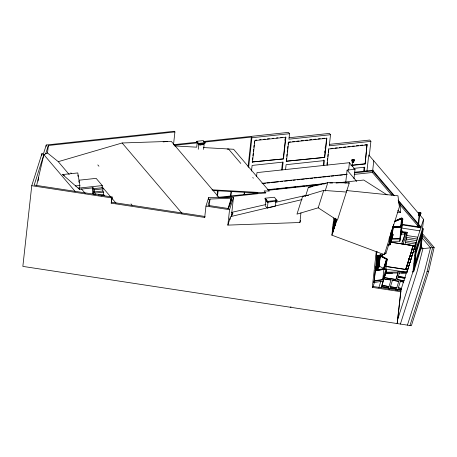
<?xml version="1.0" encoding="UTF-8"?>
<svg xmlns="http://www.w3.org/2000/svg" width="457" height="457" viewBox="0 0 457 457"><rect width="100%" height="100%" fill="white"/><g stroke="black" fill="none" stroke-linecap="round" stroke-linejoin="round"><path stroke-width="0.69" d="M352.513 159.899L352.21 162.218L352.758 162.566L353.661 162.138L354.158 160.104M230.402 202.143L230.579 199.298L231.739 198.178L209.986 199.046L207.969 205.399L228.443 208.523L231.739 198.178L231.528 199.709L230.791 199.749L227.997 208.586M352.758 162.566L352.901 160.59M420.606 212.991L419.829 215.447L419.206 215.458L419.355 213.476M75.068 191.317L43.866 154.66L41.987 153.546L31.756 185.702L22.85 266.391L411.369 325.732L428.586 271.618L434.15 247.426L422.594 233.847M38.108 181.029L38.497 177.527M41.758 155.597L41.987 153.546M46.111 146.406L46.266 145L174.357 131.268L174.917 131.924L173.5 144.76M69.184 174.5L58.268 161.669L47.517 152.986L48.345 145.492L174.917 131.924M78.141 187.741L79.455 189.289L62.615 174.563L77.793 172.935L79.878 185.462L79.455 189.289L93.565 187.776L93.468 188.667L94.416 189.786L94.176 191.951L95.125 193.065L94.947 194.693M92.428 193.728L92.971 188.821M93.508 194.208L93.822 191.403M101.117 195.785L104.419 195.43L103.471 194.311L103.71 192.146L102.762 191.032L102.996 188.861L102.048 187.747L102.288 185.582L96.147 178.367L79.13 180.189M111.194 203.154L111.497 202.2L205.01 216.481L204.707 217.435L111.194 203.154L112.074 196.973L34.189 185.079L43.866 154.66L47.517 152.986M111.497 202.2L112.074 196.973M196.756 142.053L196.841 141.287L203.314 140.59L205.096 142.693L205.016 143.458L198.544 144.149L196.756 142.053L197.287 141.996M198.544 144.149L198.629 143.384L196.841 141.287M198.247 149.302L198.846 143.829L199.703 143.738L199.56 145.012L201.143 144.846L201.286 143.572M201.943 143.498L201.8 144.772L203.382 144.606L203.525 143.332L204.262 143.252L203.582 149.405M203.382 144.606L203.302 143.07M204.707 217.435L205.964 206.09L208.649 197.641L233.476 197.401L231.351 216.652L232.796 212.111L265.934 204.525M208.415 199.772L208.649 197.641M209.215 206.061L209.986 199.046M217.126 196.116L217.715 190.78M217.521 196.087L218.103 190.803M230.522 196.002L231.013 191.534M230.916 195.956L231.402 191.557M300.529 220.503L299.889 222.508L227.86 225.118L229.563 209.694L233.476 197.401M230.488 202.537L230.791 199.749M229.974 219.726L230.185 217.812M232.047 215.298L232.185 214.019M244.061 194.551L244.312 192.283M244.461 194.505L244.701 192.306M248.071 166.719L251.344 137.083L204.011 142.156M248.631 167.371L251.898 137.734L251.344 137.083M252.464 159.881L252.698 157.785M252.927 155.683L253.161 153.586M253.389 151.49L253.624 149.393M253.852 147.297L254.086 145.2M254.321 143.104L254.549 141.007M251.487 171.032L252.104 165.428L283.134 162.098L282.272 169.89M252.458 162.241L254.852 140.567L285.876 137.243L283.483 158.91L252.235 161.978L283.483 158.91M256.537 176.653L256.983 172.603L349.422 162.698L355.003 169.256L353.964 178.704M265.083 198.224L264.997 198.989L267.676 202.137L267.762 201.371L265.083 198.224L274.326 197.23L277.005 200.383L276.919 201.143L267.139 202.245L266.471 201.457L266.625 200.057M265.197 205.913L265.934 199.246M275.982 200.886L275.394 206.187L267.362 208.026L268.059 201.737M281.632 169.947L282.495 162.149M284.911 140.293L285.065 138.882M283.26 158.648L285.654 136.98L285.876 137.243M286.316 160.521L286.55 158.396M286.785 156.271L287.019 154.146M287.253 152.021L287.487 149.896M287.647 148.479L287.881 146.354M288.116 144.229L288.35 142.11L290.475 141.881M285.568 169.604L286.111 164.68L324.407 160.573L323.87 165.428M286.459 161.492L288.573 142.373L326.869 138.265L324.756 157.385L286.236 161.23L324.756 157.385M203.348 141.51L288.413 132.387L289.527 133.701L288.921 139.185L330.52 134.724L329.297 145.812L370.89 141.356L369.262 156.111M299.889 222.508L300.946 212.951M323.236 165.468L323.847 159.916M324.681 152.37L324.83 150.999M325.133 148.257L325.287 146.886M324.533 157.122L326.646 138.003M327.001 164.32L327.235 162.195M327.469 160.07L327.629 158.653M327.863 156.528L328.097 154.403M328.332 152.278L328.566 150.153M327.143 165.285L328.72 148.736M332.61 182.994L329.805 183.04M346.64 190.546L397.961 195.779L399.378 206.855L384.348 254.68L331.891 235.172L333.787 217.966M336.192 219.926L335.815 223.353L332.502 232.842L333.484 223.919L335.301 218.2M332.782 232.881L333.77 223.959L333.484 223.919M334.593 221.119L333.404 226.352M334.97 219.354L334.615 222.542L335.609 222.696L332.982 230.951M332.502 232.842L335.627 222.885L336.061 218.994M336.203 219.012L335.627 222.885M336.443 219.543L336.575 220.96L336.729 219.589M345.789 181.835L347.08 170.107L355.003 169.256M348.594 170.175L349.422 162.698M352.187 160.127L352.21 162.218M352.553 159.75L354.146 160.201L353.764 160.675L352.89 160.687L352.176 160.23L352.564 159.653M352.187 166.411L352.655 162.161M353.775 160.578L353.375 162.561M363.681 171.409L364.143 167.239M350.947 165.537L365.126 164.017L367.017 144.635L364.886 144.858M364.315 171.369L364.777 167.205L353.432 168.416M365.126 164.017L367.017 144.635M366.965 170.992L368.742 154.906L418.943 213.887M391.706 195.156L372.398 172.466L372.569 170.935L354.392 172.883M373.769 160.807L372.723 170.272L394.391 195.727M372.306 287.362L372.609 286.408L401 290.743L400.698 291.697L372.306 287.362L376.248 251.67M385.451 268.962L386.622 269.601L383.246 281.044L373.82 282.597L374.466 279.735M387.445 259.17L384.308 269.27L375.18 270.841L375.34 270.076L383.503 268.762L386.593 259.039L379.967 255.532L380.093 255.149L387.445 259.17L387.405 259.553M375.34 270.076L374.112 280.849L382.76 279.404L385.851 269.687L386.976 259.49L380.047 255.532L381.275 256.2M376.974 255.834L374.266 280.37L374.689 280.438M376.3 264.169L376.454 262.769M376.762 259.976L376.996 257.874M376.151 266.505L375.9 268.762L376.534 266.762M376.562 262.741L376.397 264.249L377.036 262.244M377.065 258.222L376.814 260.484L377.448 258.479M375.763 270.624L377.442 255.52M375.888 270.51L377.505 255.429M375.905 270.641L377.539 255.851M376.202 269.773L377.785 255.469L377.356 256.805M376.26 270.247L377.876 255.56M378.025 255.206L376.362 270.264L376.996 268.265M376.831 269.767L378.407 255.463L377.773 257.462M376.905 270.024L378.527 255.337M378.813 255.383L377.191 270.07L378.15 267.054L379.447 255.337M378.933 255.246L377.436 268.796L378.076 266.797L379.316 255.543L378.687 257.502M378.436 267.094L378.693 267.391L380.093 254.715M379.259 262.849L378.79 267.077L377.836 270.076M379.413 261.438L379.727 258.622M379.881 257.211L380.115 255.097M378.51 267.031L378.933 267.099L380.258 255.12M378.933 267.099L380.453 254.543M382.229 256.171L382.366 254.897M381.498 286.619L388.581 287.83L381.498 286.619L381.092 287.904M383.926 279.073L391.049 279.901L388.981 286.573L381.886 285.488L386.622 269.601M382.76 279.404L383.926 268.825M384.343 277.673L395.922 279.575L397.996 272.978L385.788 273.143L384.343 277.673L395.939 279.444L397.996 272.978M386.593 259.039L383.457 269.144M389.113 239.365L389.267 238.011M385.788 273.143L392.557 273.177M389.621 241.393L389.918 238.691M390.067 237.343L390.364 234.635M390.598 232.979L389.37 244.101L392.403 234.578M389.473 242.747L390.655 233.31M390.272 239.782L391.169 231.676M390.381 240.925L391.46 230.345M389.981 244.855L393.151 234.55L389.981 244.855L387.993 245.369M392.026 229.848L390.621 239.588L391.592 230.808M390.621 239.588L391.352 237.303L392.466 227.169M391.392 237.754L392.546 227.323M393.037 226.672L391.632 236.412L392.603 227.632M391.632 236.412L392.357 234.127L393.403 224.667M393.477 224.844L391.94 236.355M388.981 286.573L381.915 285.231M390.015 287.927L396.385 289.03L390.015 287.927L389.593 289.338M391.049 279.901L387.799 279.661M390.404 286.79L396.79 287.767L390.404 286.79L392.454 280.244L398.83 281.346L392.454 280.244M400.698 226.626L401.594 218.526L394.877 221.474M401.263 218.56L402.114 219.566L402.771 219.491L402.828 218.983L402.171 219.052L400.863 227.078L402.171 219.052L401.32 218.052L394.934 220.96M390.661 241.33L399.806 241.205L401.514 230.899M393.117 227.54L401.457 227.403L401.514 226.895L392.483 227.043M402.223 221.554L400.064 238.908L391.62 239.022M398.001 272.029L398.076 271.395L403.057 271.327M404.114 280.827L397.316 279.655L404.125 280.695M404.942 278.159L398.127 277.113L404.925 278.284M405.131 277.65L398.333 276.479L405.142 277.519M399.435 273.086L406.187 272.863M397.453 290.543L397.876 289.132L401.269 289.652M401.669 288.51L398.298 287.864L401.686 288.378M404.302 233.841L404.445 232.567L405.525 232.733L405.388 234.007L400.235 234.275M403.731 281.969L400.338 281.449L403.72 282.095M417.481 239.091L406.604 237.417L406.044 238.994L405.062 244.398L415.35 245.98M406.393 239.331L407.17 232.316L404.251 231.87L400.778 232.242M400.698 291.697L397.179 323.567L401 290.743M413.219 245.563L405.627 269.51L413.219 245.563L390.804 242.136M407.118 272.326L407.644 269.019L407.118 272.326L385.668 269.053M405.365 268.727L408.13 269.156L408.655 265.843L406.884 265.568M408.655 265.843L408.13 269.156M407.107 265.534L409.181 265.848L409.706 262.541L407.93 262.267M409.706 262.541L409.181 265.848M408.158 262.232L410.232 262.547L410.757 259.233L408.981 258.965M410.757 259.233L410.232 262.547M411.283 259.245L411.808 255.931L411.283 259.245L408.512 258.822M410.032 255.663L412.334 255.943L412.877 252.567L411.106 252.293M412.877 252.567L412.334 255.943M411.329 252.258L413.402 252.572L413.928 249.265L412.157 248.991M413.928 249.265L413.402 252.572M411.688 248.848L414.453 249.271L414.979 245.957L390.792 242.267M414.979 245.957L414.453 249.271M419.206 215.458L418.663 215.104L418.641 213.013M419.143 215.316L418.732 215.053L419.018 212.539M417.778 227.089L419.109 215.047M415.242 251.436L416.287 241.97M414.088 264.18L414.236 262.804M414.545 260.05L414.693 258.673M414.996 255.92L415.15 254.543M419.829 215.447L420.594 213.088L419.892 212.534M418.349 227.169L419.675 215.133M412.237 271.835L413.636 271.818L415.859 251.676L423.171 228.7L421.845 228.837M420.229 213.465L419.88 215.31L420.109 215.024M414.202 265.614L420.08 247.134L421.371 235.429M419.863 214.973L423.553 219.303L422.508 228.768L415.162 251.687L412.934 271.829L397.344 320.454M420.794 247.237L422.314 233.476L416.013 253.275L414.493 267.042L420.794 247.237L420.08 247.134M413.636 271.818L420.943 248.837L423.171 228.7M401.395 225.838L401.629 224.438M401.863 223.033L402.091 221.634M401.457 227.403L402.828 218.983L401.977 217.983L401.32 218.052M399.806 241.205L401.263 233.19M377.071 251.367L376.151 256.137L385.879 253.629L390.324 239.657L389.273 238.714M353.432 162.424L353.781 160.721M409.952 325.515L427.089 271.635L432.625 247.585L421.994 235.098M36.577 185.708L43.866 154.66M353.627 162.046L354.049 160.253M420.503 213.145L420.074 214.933L419.663 214.67M290.721 307.304L290.926 306.647M43.284 154.369L46.266 145M45.694 153.82L48.345 145.492M229.511 206.176L231.568 199.703M227.86 225.118L230.562 216.624L302.048 199.589M305.453 196.527L308.395 187.279L327.806 182.64L349.302 182.897L337.375 220.303L318.215 207.809L296.97 214.133L302.505 196.733L323.745 190.409L346.366 192.031M318.215 207.809L323.745 190.409M325.133 191.049L327.806 182.64M333.404 224.524L334.724 219.908M333.353 225.112L335.387 218.88M333.29 225.792L335.507 218.863M333.376 225.769L335.501 219.092M331.891 235.172L336.598 220.371M377.231 256.72L377.653 255.383M376.768 259.113L377.191 257.777M377.276 257.554L377.699 256.223M376.979 258.976L377.619 256.977M376.899 259.73L377.533 257.725M377.859 256.714L378.282 255.377M376.728 261.233L377.368 259.233M377.688 258.216L378.327 256.217M376.859 261.318L377.282 259.987M377.608 258.97L378.242 256.971M376.265 263.626L376.694 262.295M376.779 262.072L377.202 260.741M377.522 259.725L378.162 257.719M376.482 263.495L377.116 261.49M377.442 260.479L378.076 258.473M377.356 261.227L377.996 259.228M378.767 256.748L379.19 255.417M376.317 264.997L376.951 262.998M377.276 261.981L377.91 259.982M376.442 265.083L376.871 263.752M377.191 262.735L377.83 260.736M378.602 258.256L379.236 256.251M376.362 265.837L376.785 264.506M377.111 263.489L377.745 261.484M378.436 259.759L379.07 257.759M376.065 267.259L376.699 265.254M377.025 264.243L377.659 262.238M375.985 268.013L376.619 266.008M376.945 264.991L377.579 262.992M378.35 260.513L378.99 258.513M375.18 270.841L375.3 270.458M376.859 265.745L377.493 263.746M378.27 261.267L378.904 259.268M375.814 269.516L376.454 267.516M376.774 266.5L377.413 264.5M378.185 262.021L378.824 260.016M375.945 269.601L376.368 268.27M376.694 267.254L377.328 265.249M378.105 262.775L378.739 260.77M375.86 270.355L376.288 269.019M376.608 268.008L377.248 266.003M378.019 263.523L378.659 261.524M376.528 268.756L377.162 266.757M377.939 264.277L378.573 262.278M376.442 269.51L377.082 267.511M377.853 265.031L378.487 263.032M377.768 265.785L378.407 263.78M377.688 266.534L378.322 264.534M376.488 270.35L376.916 269.013M377.602 267.288L378.242 265.288M377.522 268.042L378.156 266.043M381.761 256.714L382.606 254.069M373.82 282.597L374.454 280.615M372.975 286.927L374.483 282.186M389.65 242.176L390.341 240.479L389.61 242.764M389.518 243.981L391.335 238.263M384.091 268.562L385.531 264.026M378.784 287.801L380.938 281.026M381.886 285.488L383.109 281.638M388.176 289.115L388.599 287.704M397.304 279.781L398.127 277.113M398.315 276.611L399.452 272.955M395.979 290.309L396.402 288.904M396.79 287.767L398.847 281.221M397.47 290.418L397.876 289.132M398.287 287.99L400.338 281.449M400.389 324.059L417.018 271.772L422.925 248.625L421.074 246.454M407.421 325.133L424.422 271.669L430.511 247.814L422.188 238.04M400.612 290.852L407.575 269.127M408.232 267.088L408.884 265.054M409.318 263.695L409.752 262.335M410.192 260.981L410.843 258.942M411.494 256.903L411.934 255.549M412.368 254.189L412.802 252.83M413.454 250.796L414.111 248.757M423.553 219.303L414.762 246.723L412.962 246.449M378.522 258.965L379.156 257.005M401.532 243.992L405.525 232.733M402.566 241.953L405.148 234.67M402.914 244.312L407.17 232.316M352.244 162.075L352.473 161.784M418.698 214.961L418.92 214.67M418.663 215.104L418.955 214.727M420.537 213.236L419.343 213.573L418.629 213.116M395.591 220.891L400.064 218.857M394.568 221.725L401.594 218.526L402.446 219.526M398.727 219.948L401.286 218.783M58.268 161.669L122.133 142.978L171.261 141.316L219.166 197.607M388.05 244.855L390.038 244.341M275.657 202.297L306.447 195.253M375.22 270.458L384.354 268.887L384.308 269.27L375.237 270.653M373.963 281.323L383.389 279.764M163.115 141.904L167.342 141.447M173.574 144.703L196.967 142.196M174.123 145.36L197.184 142.887L196.71 147.183L174.728 145.949M198.629 143.384L205.096 142.693M251.898 137.734L289.527 133.701M199.338 144.749L201.143 144.846M201.577 144.509L203.159 144.343M255.332 140.23L256.743 140.082M259.565 139.779L260.976 139.625M263.792 139.322L265.203 139.174M267.316 138.945L269.436 138.717M272.258 138.414L273.663 138.265M276.485 137.963L277.896 137.814M280.718 137.511L282.129 137.357M289.218 137.723L329.406 133.41L330.52 134.724M292.606 141.653L294.731 141.424M296.861 141.196L298.987 140.967M301.112 140.739L303.242 140.51M305.367 140.282L307.498 140.053M309.623 139.825L311.754 139.596M313.879 139.368L316.004 139.145M318.135 138.917L320.26 138.688M322.391 138.46L324.516 138.231M227.169 149.119L228.489 148.976L240.776 163.412M329.588 144.349L369.776 140.042L370.89 141.356M330.851 148.508L332.976 148.279M335.101 148.051L337.232 147.828M339.357 147.6L341.488 147.371M343.613 147.143L345.743 146.914M347.868 146.686L349.993 146.457M352.124 146.229L354.249 146M356.38 145.772L358.505 145.543M360.636 145.315L362.761 145.086M328.943 148.999L367.239 144.892M75.325 185.953L79.878 185.462M79.598 188.016L102.288 185.582M93.468 188.667L102.048 187.747M94.416 189.786L102.996 188.861M94.176 191.951L102.762 191.032M351.433 165.2L364.903 163.755M95.125 193.065L103.71 192.146M98.186 194.882L103.471 194.311M354.575 172.22L373.386 170.204M262.01 183.331L347.394 174.18M262.689 183.508L265.568 183.274M266.922 183.057L269.801 182.823M271.155 182.606L278.267 181.915M280.33 181.618L282.5 181.458M284.562 181.166L287.442 180.926M288.795 180.715L291.675 180.475M293.034 180.258L295.205 180.098M297.267 179.807L300.146 179.567M301.5 179.35L304.379 179.115M305.733 178.898L308.555 178.596M309.966 178.441L312.845 178.207M314.199 177.99L317.078 177.75M318.432 177.533L321.311 177.299M322.665 177.082L325.544 176.842M326.904 176.625L329.777 176.391M331.136 176.173L334.016 175.934M335.369 175.717L338.249 175.482M339.602 175.265L342.482 175.031M343.835 174.814L346.714 174.574M354.221 174.414L372.398 172.466M267.556 189.718L326.269 183.423M268.236 189.895L270.355 189.666M272.481 189.444L274.6 189.215M276.725 188.987L278.844 188.758M280.969 188.53L283.089 188.301M285.214 188.078L287.333 187.85M289.458 187.621L291.577 187.393M293.702 187.164L295.822 186.936M297.947 186.713L300.775 186.405M302.191 186.256L304.311 186.028M306.436 185.799L308.555 185.571M310.68 185.348L313.508 185.039M314.924 184.891L317.044 184.662M319.169 184.434L321.288 184.205M323.413 183.982L324.83 183.828M268.048 190.295L320.5 184.668M336.095 183L363.743 180.035L387.119 194.933M310.891 186.685L312.474 186.513M344.961 183.029L346.543 182.863M308.395 187.279L311.217 186.976M347.891 183.046L349.302 182.897M218.76 197.264L257.999 193.054L212.956 190.518M220.72 197.681L265.825 192.843L264.14 190.866L269.253 191.152L233.607 149.268L203.422 147.565M306.481 195.55L308.538 195.333M266.471 201.457L267.002 201.4L267.671 202.188M267.762 201.371L277.005 200.383M270.698 201.451L272.018 201.314M401.057 232.927L404.445 232.567M420.943 248.837L434.15 247.426M393.197 226.701L400.92 226.569M393.134 227.375L394.54 227.352M401.486 227.238L401.16 227.243L399.892 238.714L391.746 238.851M414.459 251.698L415.859 251.676M385.165 272.206L405.833 271.926M427.089 271.635L428.586 271.618M401.457 273.058L406.17 272.995M419.006 212.636L419.88 212.631M212.014 189.809L265.825 192.843M398.601 202.977L399.938 203.074L400.606 212.436L397.264 212.197M333.119 224.49L333.69 224.576M205.964 206.09L229.563 209.694M31.756 185.702L111.771 197.927M411.911 249.756L413.688 250.025M410.843 253.121L412.614 253.389M409.792 256.423L411.563 256.697M408.741 259.725L410.512 259.999M386.976 259.49L379.927 255.914M407.69 263.032L409.461 263.301M406.639 266.334L408.409 266.602M386.034 266.385L405.645 269.379M386.016 266.511L407.404 269.779M378.71 266.397L379.139 266.46M378.196 266.671L378.762 266.757M378.15 267.054L378.722 267.139M385.217 279.267L386.508 279.467M397.864 289.258L401.252 289.778M401.789 224.256L420.383 227.118L398.315 201.189M420.943 227.775L402.349 224.913L402 228.1L419.897 230.854M406.816 235.504L417.692 237.177M406.044 238.994L416.961 240.673M405.833 240.908L416.755 242.587M405.273 242.49L416.23 244.175M411.866 252.664L413.225 252.875M398.595 202.6L399.938 203.074M378.864 265.923L383.52 268.43M382.498 256.874L383.726 257.542M62.615 174.563L64.408 175.699M353.124 161.841L353.672 162.189M419.577 214.727L420.126 215.076M352.25 160.373L352.81 160.733L352.69 162.429L352.278 162.166L352.216 160.281M418.703 213.259L419.263 213.619M389.198 238.868L390.324 239.657M397.761 210.363L400.606 212.436M384.828 252.692L385.879 253.629M265.654 206.358L267.362 208.026M398.076 200.063L421.126 227.146M372.569 170.935L393.254 195.248M399.521 204.336L419.292 227.569M401.103 229.614L403.251 232.133M347.08 170.107L356.677 181.378M275.582 199.572L276.919 201.143M252.778 177.516L253.338 178.173M231.608 212.219L232.984 213.847M122.133 142.978L182 213.328M97.809 164.914L98.929 166.228M130.988 203.896L132.102 205.21M102.214 186.93L110.931 197.178M111.851 198.258L115.981 203.108M70.841 172.832L71.583 173.706M81.495 188.964L85.179 193.294M92.52 187.553L94.016 194.528M77.867 175.105L78.084 176.402M78.878 181.183L79.084 182.4M352.993 160.778L352.873 162.475L353.284 162.469L353.632 160.773L352.993 160.778M419.446 213.665L419.326 215.361L419.737 215.356L420.086 213.659L419.446 213.665M333.667 224.387L333.022 231.545L333.667 224.387M352.296 160.59A1.348 0.617 6.3 0 0 354.506 160.447A1.348 0.617 6.3 0 0 352.77 159.584A1.348 0.617 6.3 0 0 352.296 160.59M352.307 160.493A1.348 0.617 6.3 0 0 354.512 160.35A1.348 0.617 6.3 0 0 352.781 159.487A1.348 0.617 6.3 0 0 352.307 160.493M418.749 213.482A1.348 0.617 6.3 0 0 420.954 213.339A1.348 0.617 6.3 0 0 419.218 212.476A1.348 0.617 6.3 0 0 418.749 213.482M418.761 213.379A1.348 0.617 6.3 0 0 420.966 213.236A1.348 0.617 6.3 0 0 419.229 212.374A1.348 0.617 6.3 0 0 418.761 213.379"/></g></svg>
